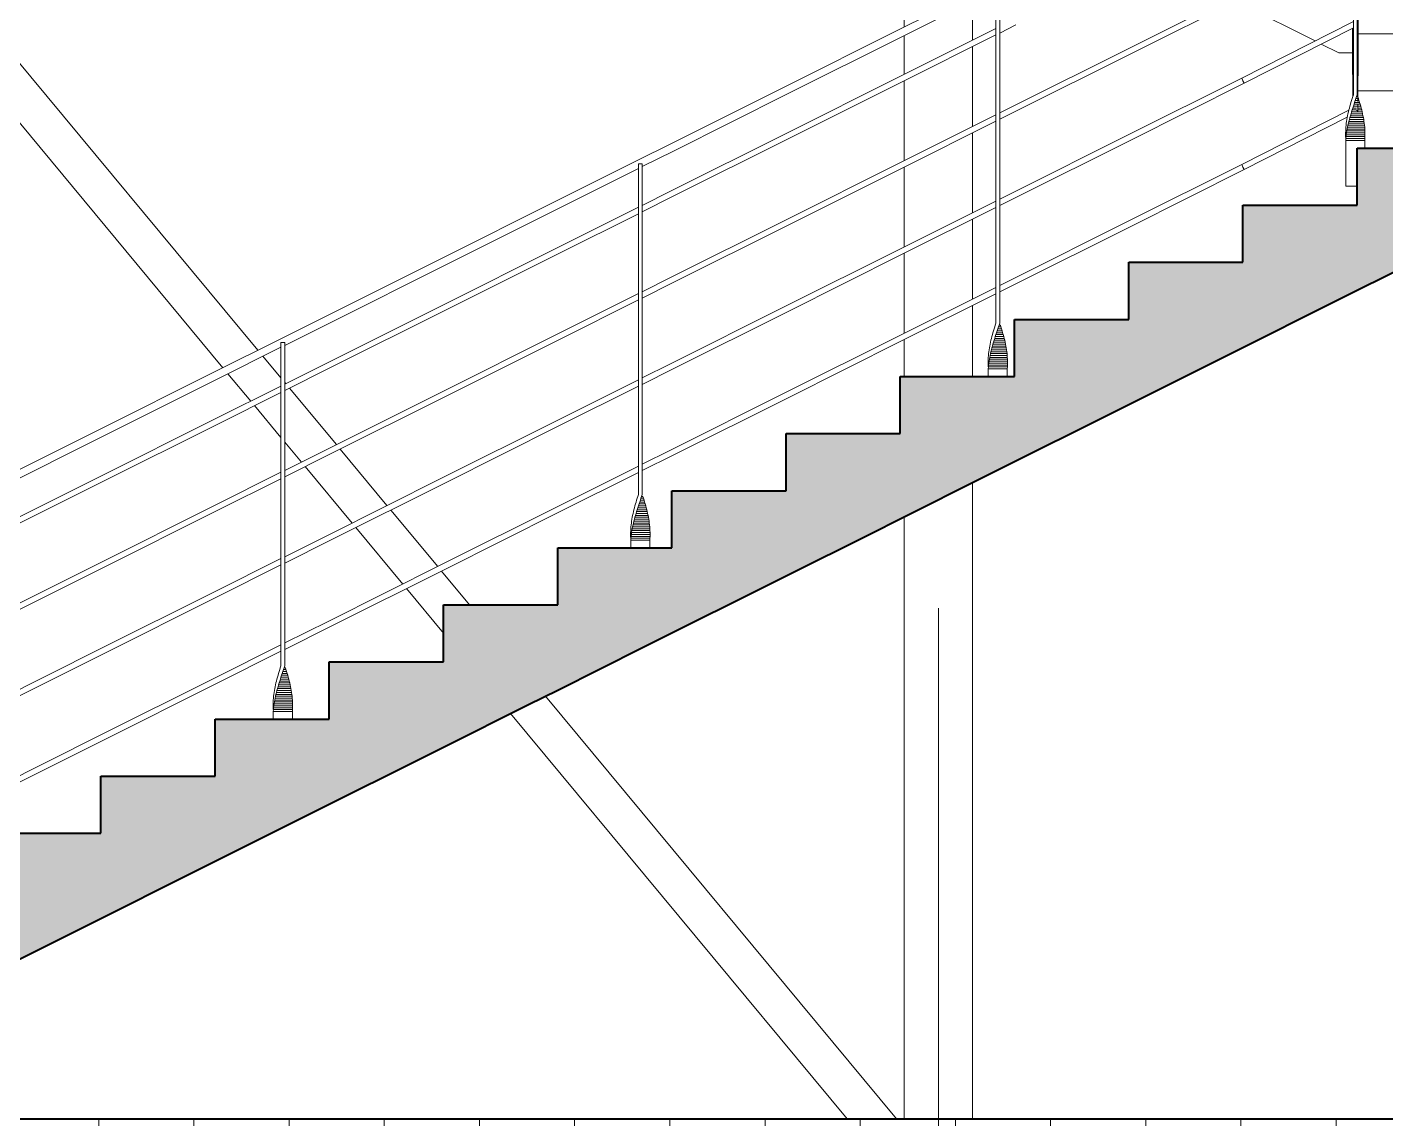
# Model space of a CAD drawing. Header units: millimetres. Extents: x 38742 to 132043, y -3942 to 12834.
# Drawn here: x 117954 to 121523, y -142 to 2725 of the extents above; entities that cross this region are included whole.
import ezdxf
from ezdxf.enums import TextEntityAlignment as Align

# ---------------------------------------------------------------- set-up
doc = ezdxf.new("R2010")
doc.units = ezdxf.units.MM
doc.header["$MEASUREMENT"] = 0
doc.linetypes.add('Штрихштриховая', pattern=[10936.110735, 5291.666508, -2116.666555, 1411.111116, -2116.666555])
for name, color, linetype in [('колонны', 7, 'Continuous'), ('лестницы', 7, 'Continuous'), ('оси', 7, 'Continuous'), ('перекрытие', 7, 'Continuous')]:
    doc.layers.add(name, color=color, linetype=linetype)
for name, color, linetype, lineweight in [('колонны_Ном._пера__96', 7, 'Continuous', 13), ('лестницы_Ном._пера__94', 252, 'Continuous', 13), ('лестницы_Ном._пера__96', 7, 'Continuous', 13), ('лестницы_Ном._пера__99', 7, 'Continuous', 40), ('оси_Ном._пера__96', 7, 'Continuous', 13), ('перекрытие_Ном._пера__94', 252, 'Continuous', 13), ('перекрытие_Ном._пера__99', 7, 'Continuous', 40)]:
    doc.layers.add(name, color=color, linetype=linetype, lineweight=lineweight)
doc.styles.add('СГЕНЕРИР_СТИЛЬ_1', font='gost_2_304-81_type.ttf')

# ---------------------------------------------------------------- blocks, each defined once
blk = doc.blocks.new('Элемент разреза_67_3', base_point=(50891.7, -142))
at = {"layer": 'лестницы_Ном._пера__94', "linetype": 'Continuous', "lineweight": 13}
for points in [[(122547.3, 2208), (122547.3, 2408), (121447.3, 2408), (121447.3, 2208)], [(116647.3, -137), (116647.3, -142), (116870.3, -142), (116979.7, -142), (117056.7, -142), (117094.5, -142), (117208.1, -85.2), (117247.3, -65.6), (117470.3, 45.9), (117547.3, 84.4), (117770.3, 195.9), (117847.3, 234.4), (118070.3, 345.9), (118147.3, 384.4), (118370.3, 495.9), (118447.3, 534.4), (118670.3, 645.9), (118747.3, 684.4), (118970.3, 795.9), (119047.3, 834.4), (119270.3, 945.9), (119347.3, 984.4), (119570.3, 1095.9), (119647.3, 1134.4), (119870.3, 1245.9), (119947.3, 1284.4), (120170.3, 1395.9), (120247.3, 1434.4), (120470.3, 1545.9), (120547.3, 1584.4), (120770.3, 1695.9), (120847.3, 1734.4), (121070.3, 1845.9), (121147.3, 1884.4), (121370.3, 1995.9), (121447.3, 2034.4), (121705.4, 2163.4), (121794.5, 2208), (121447.3, 2208), (121447.3, 2258), (121147.3, 2258), (121147.3, 2108), (120847.3, 2108), (120847.3, 1958), (120547.3, 1958), (120547.3, 1808), (120247.3, 1808), (120247.3, 1658), (119947.3, 1658), (119947.3, 1508), (119647.3, 1508), (119647.3, 1358), (119347.3, 1358), (119347.3, 1208), (119047.3, 1208), (119047.3, 1058), (118747.3, 1058), (118747.3, 908), (118447.3, 908), (118447.3, 758), (118147.3, 758), (118147.3, 608), (117847.3, 608), (117847.3, 458), (117547.3, 458), (117547.3, 308), (117247.3, 308), (117247.3, 158), (116947.3, 158), (116947.3, 8), (116647.3, 8)]]:
    blk.add_hatch(color=9, dxfattribs=at).paths.add_polyline_path(points)
at = {"layer": 'лестницы_Ном._пера__96', "linetype": 'Continuous'}
for p, q in [((121437.3, 2548), (121437.3, 3308)), ((121447.3, 2548), (121447.3, 3308)), ((120242.3, 2718.1), (120498.3, 2846.1)), ((120251.3, 2700.1), (120498.3, 2823.6)), ((120498.3, 1948), (120498.3, 2836)), ((120508.3, 1948), (120508.3, 2836)), ((120844, 2668), (121144, 2818)), ((120850.7, 2654.6), (121150.7, 2804.6)), ((121336.7, 2689.2), (121147.3, 2783.9)), ((121449.8, 2658), (121449.8, 2808)), ((119942.3, 2568.1), (120242.3, 2718.1)), ((120244, 2594.7), (120498.3, 2721.9)), ((120508.3, 2710.1), (120550.7, 2731.3)), ((121144, 2591.4), (121435.7, 2739.3)), ((121150.7, 2578), (121437.3, 2724.1)), ((121434.8, 2658), (121434.8, 2722.8)), ((119951.3, 2550.1), (120251.3, 2700.1)), ((120250.7, 2581.3), (120498.3, 2705.1)), ((121399, 2658), (121352.9, 2681)), ((122547.3, 2708), (121449.8, 2708)), ((120544, 2518), (120844, 2668)), ((120550.7, 2504.6), (120850.7, 2654.6)), ((121434.8, 2658), (121399, 2658)), ((121437, 2661.7), (121434.8, 2658)), ((121435.7, 2542.9), (121434.8, 2658)), ((121435.9, 2543.7), (121437, 2661.7)), ((121437.3, 2661.8), (121437, 2661.7)), ((121447.6, 2661.7), (121447.3, 2661.8)), ((121449.8, 2658), (121447.6, 2661.7)), ((121449, 2535.6), (121449.8, 2658)), ((119944, 2444.7), (120244, 2594.7)), ((119950.7, 2431.3), (120250.7, 2581.3)), ((120844, 2441.4), (121144, 2591.4)), ((120850.7, 2428), (121150.7, 2578)), ((121144.9, 2589.4), (121144, 2591.4)), ((121147.3, 2584.7), (121144.9, 2589.4)), ((121149.7, 2579.9), (121147.3, 2584.7)), ((121150.7, 2578), (121149.7, 2579.9)), ((119642.3, 2418.1), (119942.3, 2568.1)), ((119651.3, 2400.1), (119951.3, 2550.1)), ((121432.6, 2533), (121434.1, 2538)), ((121434.1, 2538), (121435.7, 2543)), ((121435.7, 2543), (121437.3, 2548)), ((121442.4, 2533), (121444, 2538)), ((121444, 2538), (121445.7, 2543)), ((121448.2, 2538), (121444, 2538)), ((121445.7, 2543), (121447.3, 2548)), ((121447.8, 2543), (121445.7, 2543)), ((121448.9, 2531.3), (121449, 2534.2)), ((121450.6, 2538), (121449, 2542.8)), ((121450.6, 2538), (121449, 2538)), ((122547.3, 2558), (121449.1, 2558)), ((121452.1, 2533), (121450.6, 2538)), ((120508.3, 2500.2), (120544, 2518)), ((120508.3, 2483.5), (120550.7, 2504.6)), ((121144, 2364.7), (121425.4, 2507.5)), ((121423.1, 2498), (121424.3, 2503)), ((121424.3, 2503), (121425.5, 2508)), ((121425.5, 2508), (121426.8, 2513)), ((121426.8, 2513), (121428.1, 2518)), ((121428.1, 2518), (121429.6, 2523)), ((121429.6, 2523), (121431, 2528)), ((121431, 2528), (121432.6, 2533)), ((121431.1, 2498), (121432.6, 2503)), ((121432.6, 2503), (121434.2, 2508)), ((121460.4, 2503), (121432.6, 2503)), ((121434.2, 2508), (121435.8, 2513)), ((121443.9, 2508), (121434.2, 2508)), ((121435.8, 2513), (121437.4, 2518)), ((121445.4, 2513), (121435.8, 2513)), ((121437.4, 2518), (121439, 2523)), ((121447.1, 2518), (121437.4, 2518)), ((121439, 2523), (121440.7, 2528)), ((121448, 2523), (121439, 2523)), ((121440.7, 2528), (121442.4, 2533)), ((121448.3, 2528), (121440.7, 2528)), ((121448.3, 2533), (121442.4, 2533)), ((121448.8, 2504.7), (121444.7, 2508)), ((121448.8, 2504.9), (121448.9, 2519.9)), ((121456.5, 2518), (121448.8, 2518)), ((121457.9, 2513), (121448.8, 2513)), ((121448.8, 2504.7), (121448.8, 2504.9)), ((121448.9, 2503.7), (121448.8, 2504.7)), ((121448.9, 2526.4), (121448.9, 2529)), ((121453.6, 2528), (121448.9, 2528)), ((121448.9, 2520.7), (121448.9, 2524.3)), ((121455.1, 2523), (121448.9, 2523)), ((121459.2, 2508), (121448.9, 2508)), ((121452.1, 2533), (121449, 2533)), ((121453.6, 2528), (121452.1, 2533)), ((121455.1, 2523), (121453.6, 2528)), ((121456.5, 2518), (121455.1, 2523)), ((121457.9, 2513), (121456.5, 2518)), ((121459.2, 2508), (121457.9, 2513)), ((121460.4, 2503), (121459.2, 2508)), ((121461.5, 2498), (121460.4, 2503)), ((120244, 2368), (120498.3, 2495.2)), ((120250.7, 2354.6), (120498.3, 2478.5)), ((121150.7, 2351.3), (121421.4, 2489.3)), ((121417.3, 2458), (121417.7, 2463)), ((121417.7, 2463), (121418.2, 2468)), ((121418.2, 2468), (121418.8, 2473)), ((121418.8, 2473), (121419.5, 2478)), ((121419.5, 2478), (121420.2, 2483)), ((121420.2, 2483), (121421.1, 2488)), ((121421.1, 2488), (121422.1, 2493)), ((121421.2, 2458), (121422.1, 2463)), ((121422.1, 2493), (121423.1, 2498)), ((121422.1, 2463), (121423.2, 2468)), ((121467, 2463), (121422.1, 2463)), ((121423.2, 2468), (121424.3, 2473)), ((121466.5, 2468), (121423.2, 2468)), ((121424.3, 2473), (121425.5, 2478)), ((121465.9, 2473), (121424.3, 2473)), ((121425.5, 2478), (121426.8, 2483)), ((121465.2, 2478), (121425.5, 2478)), ((121426.8, 2483), (121428.2, 2488)), ((121464.4, 2483), (121426.8, 2483)), ((121428.2, 2488), (121429.6, 2493)), ((121463.5, 2488), (121428.2, 2488)), ((121429.6, 2493), (121431.1, 2498)), ((121462.6, 2493), (121429.6, 2493)), ((121461.5, 2498), (121431.1, 2498)), ((121462.6, 2493), (121461.5, 2498)), ((121463.5, 2488), (121462.6, 2493)), ((121464.4, 2483), (121463.5, 2488)), ((121465.2, 2478), (121464.4, 2483)), ((121465.9, 2473), (121465.2, 2478)), ((121466.5, 2468), (121465.9, 2473)), ((121467, 2463), (121466.5, 2468)), ((121467.3, 2458), (121467, 2463)), ((119644, 2294.7), (119944, 2444.7)), ((119650.7, 2281.3), (119950.7, 2431.3)), ((120544, 2291.4), (120844, 2441.4)), ((120550.7, 2278), (120850.7, 2428)), ((121416.8, 2443), (121416.9, 2448)), ((121416.9, 2438), (121416.8, 2443)), ((121416.9, 2448), (121417.1, 2453)), ((121417.1, 2433), (121416.9, 2438)), ((121417.1, 2453), (121417.3, 2458)), ((121417.3, 2428), (121417.7, 2433)), ((121467.3, 2428), (121417.3, 2428)), ((121417.3, 2308), (121417.3, 2428)), ((121417.7, 2433), (121418.2, 2438)), ((121467.6, 2433), (121417.7, 2433)), ((121418.2, 2438), (121418.8, 2443)), ((121467.8, 2438), (121418.2, 2438)), ((121418.8, 2443), (121419.5, 2448)), ((121467.8, 2443), (121418.8, 2443)), ((121419.5, 2448), (121420.3, 2453)), ((121467.8, 2448), (121419.5, 2448)), ((121420.3, 2453), (121421.2, 2458)), ((121467.6, 2453), (121420.3, 2453)), ((121467.3, 2458), (121421.2, 2458)), ((121467.6, 2453), (121467.3, 2458)), ((121467.3, 2428), (121467.6, 2433)), ((121467.3, 2408), (121467.3, 2428)), ((121467.8, 2448), (121467.6, 2453)), ((121467.6, 2433), (121467.8, 2438)), ((121467.8, 2443), (121467.8, 2448)), ((121467.8, 2438), (121467.8, 2443)), ((119559.3, 2376.6), (119642.3, 2418.1)), ((119569.3, 2359.1), (119651.3, 2400.1)), ((119342.3, 2268.1), (119559.3, 2376.6)), ((119569.3, 2366.5), (119559.3, 2366.5)), ((119559.3, 1498), (119559.3, 2366.5)), ((119569.3, 1498), (119569.3, 2366.5)), ((119944, 2218), (120244, 2368)), ((120844, 2214.7), (121144, 2364.7)), ((121144.9, 2362.7), (121144, 2364.7)), ((121147.3, 2358), (121144.9, 2362.7)), ((121149.7, 2353.3), (121147.3, 2358)), ((119351.3, 2250.1), (119559.3, 2354.1)), ((119950.7, 2204.6), (120250.7, 2354.6)), ((120850.7, 2201.3), (121150.7, 2351.3)), ((121150.7, 2351.3), (121149.7, 2353.3)), ((119569.3, 2257.4), (119644, 2294.7)), ((120508.3, 2273.6), (120544, 2291.4)), ((121447.3, 2308), (121417.3, 2308)), ((119042.3, 2118.1), (119342.3, 2268.1)), ((119051.3, 2100.1), (119351.3, 2250.1)), ((119344, 2144.7), (119559.3, 2252.4)), ((119569.3, 2240.6), (119650.7, 2281.3)), ((120244, 2141.4), (120498.3, 2268.6)), ((120250.7, 2128), (120498.3, 2251.8)), ((120508.3, 2256.8), (120550.7, 2278)), ((119350.7, 2131.3), (119559.3, 2235.6)), ((119644, 2068), (119944, 2218)), ((120544, 2064.7), (120844, 2214.7)), ((119650.7, 2054.6), (119950.7, 2204.6)), ((120550.7, 2051.3), (120850.7, 2201.3)), ((119044, 1994.7), (119344, 2144.7)), ((119944, 1991.4), (120244, 2141.4)), ((118742.3, 1968.1), (119042.3, 2118.1)), ((119050.7, 1981.3), (119350.7, 2131.3)), ((119950.7, 1978), (120250.7, 2128)), ((118751.3, 1950.1), (119051.3, 2100.1)), ((119569.3, 2030.7), (119644, 2068)), ((119569.3, 2014), (119650.7, 2054.6)), ((120244, 1914.7), (120498.3, 2041.9)), ((120508.3, 2046.9), (120544, 2064.7)), ((120508.3, 2030.1), (120550.7, 2051.3)), ((119344, 1918), (119559.3, 2025.7)), ((119350.7, 1904.6), (119559.3, 2009)), ((120250.7, 1901.3), (120498.3, 2025.1)), ((118620.3, 1907.1), (118742.3, 1968.1)), ((118744, 1844.7), (119044, 1994.7)), ((118750.7, 1831.3), (119050.7, 1981.3)), ((119644, 1841.4), (119944, 1991.4)), ((119650.7, 1828), (119950.7, 1978)), ((118630.3, 1889.6), (118751.3, 1950.1)), ((120490.6, 1923), (120492, 1928)), ((120492, 1928), (120493.6, 1933)), ((120493.6, 1933), (120495.1, 1938)), ((120495.1, 1938), (120496.7, 1943)), ((120496.7, 1943), (120498.3, 1948)), ((120500, 1923), (120501.7, 1928)), ((120501.7, 1928), (120503.4, 1933)), ((120514.6, 1928), (120501.7, 1928)), ((120503.4, 1933), (120505, 1938)), ((120513.1, 1933), (120503.4, 1933)), ((120505, 1938), (120506.7, 1943)), ((120511.6, 1938), (120505, 1938)), ((120506.7, 1943), (120508.3, 1948)), ((120510, 1943), (120506.7, 1943)), ((120511.6, 1938), (120510, 1943)), ((120513.1, 1933), (120511.6, 1938)), ((120514.6, 1928), (120513.1, 1933)), ((120516.1, 1923), (120514.6, 1928)), ((118442.3, 1818.1), (118620.3, 1907.1)), ((118630.3, 1897), (118620.3, 1897)), ((118620.3, 1048), (118620.3, 1897)), ((118630.3, 1048), (118630.3, 1897)), ((119044, 1768), (119344, 1918)), ((119050.7, 1754.6), (119350.7, 1904.6)), ((119944, 1764.7), (120244, 1914.7)), ((119950.7, 1751.3), (120250.7, 1901.3)), ((120482.1, 1888), (120483.1, 1893)), ((120483.1, 1893), (120484.1, 1898)), ((120484.1, 1898), (120485.3, 1903)), ((120485.3, 1903), (120486.5, 1908)), ((120486.5, 1908), (120487.8, 1913)), ((120487.8, 1913), (120489.1, 1918)), ((120489.1, 1918), (120490.6, 1923)), ((120489.2, 1888), (120490.6, 1893)), ((120490.6, 1893), (120492.1, 1898)), ((120523.6, 1893), (120490.6, 1893)), ((120492.1, 1898), (120493.6, 1903)), ((120522.5, 1898), (120492.1, 1898)), ((120493.6, 1903), (120495.2, 1908)), ((120521.4, 1903), (120493.6, 1903)), ((120495.2, 1908), (120496.8, 1913)), ((120520.2, 1908), (120495.2, 1908)), ((120496.8, 1913), (120498.4, 1918)), ((120518.9, 1913), (120496.8, 1913)), ((120498.4, 1918), (120500, 1923)), ((120517.5, 1918), (120498.4, 1918)), ((120516.1, 1923), (120500, 1923)), ((120517.5, 1918), (120516.1, 1923)), ((120518.9, 1913), (120517.5, 1918)), ((120520.2, 1908), (120518.9, 1913)), ((120521.4, 1903), (120520.2, 1908)), ((120522.5, 1898), (120521.4, 1903)), ((120523.6, 1893), (120522.5, 1898)), ((120524.5, 1888), (120523.6, 1893)), ((118451.3, 1800.1), (118620.3, 1884.6)), ((120478.1, 1853), (120478.3, 1858)), ((120478.3, 1858), (120478.7, 1863)), ((120478.7, 1863), (120479.2, 1868)), ((120479.2, 1868), (120479.8, 1873)), ((120479.8, 1873), (120480.5, 1878)), ((120480.5, 1878), (120481.2, 1883)), ((120481.2, 1883), (120482.1, 1888)), ((120481.3, 1853), (120482.2, 1858)), ((120482.2, 1858), (120483.1, 1863)), ((120528.3, 1858), (120482.2, 1858)), ((120483.1, 1863), (120484.2, 1868)), ((120528, 1863), (120483.1, 1863)), ((120484.2, 1868), (120485.3, 1873)), ((120527.5, 1868), (120484.2, 1868)), ((120485.3, 1873), (120486.5, 1878)), ((120526.9, 1873), (120485.3, 1873)), ((120486.5, 1878), (120487.8, 1883)), ((120526.2, 1878), (120486.5, 1878)), ((120487.8, 1883), (120489.2, 1888)), ((120525.4, 1883), (120487.8, 1883)), ((120524.5, 1888), (120489.2, 1888)), ((120525.4, 1883), (120524.5, 1888)), ((120526.2, 1878), (120525.4, 1883)), ((120526.9, 1873), (120526.2, 1878)), ((120527.5, 1868), (120526.9, 1873)), ((120528, 1863), (120527.5, 1868)), ((120528.3, 1858), (120528, 1863)), ((120528.6, 1853), (120528.3, 1858)), ((118630.3, 1787.9), (118744, 1844.7)), ((118630.3, 1771.1), (118750.7, 1831.3)), ((119569.3, 1804.1), (119644, 1841.4)), ((119569.3, 1787.3), (119650.7, 1828)), ((120477.8, 1843), (120477.9, 1848)), ((120477.9, 1838), (120477.8, 1843)), ((120477.9, 1848), (120478.1, 1853)), ((120478.1, 1833), (120477.9, 1838)), ((120478.3, 1828), (120478.7, 1833)), ((120528.3, 1828), (120478.3, 1828)), ((120478.3, 1808), (120478.3, 1828)), ((120478.7, 1833), (120479.2, 1838)), ((120528.6, 1833), (120478.7, 1833)), ((120479.2, 1838), (120479.8, 1843)), ((120528.8, 1838), (120479.2, 1838)), ((120479.8, 1843), (120480.5, 1848)), ((120528.8, 1843), (120479.8, 1843)), ((120480.5, 1848), (120481.3, 1853)), ((120528.8, 1848), (120480.5, 1848)), ((120528.6, 1853), (120481.3, 1853)), ((120528.3, 1828), (120528.6, 1833)), ((120528.3, 1808), (120528.3, 1828)), ((120528.8, 1848), (120528.6, 1853)), ((120528.6, 1833), (120528.8, 1838)), ((120528.8, 1843), (120528.8, 1848)), ((120528.8, 1838), (120528.8, 1843)), ((118142.3, 1668.1), (118442.3, 1818.1)), ((118151.3, 1650.1), (118451.3, 1800.1)), ((119344, 1691.4), (119559.3, 1799.1)), ((118444, 1694.7), (118620.3, 1782.9)), ((118450.7, 1681.3), (118620.3, 1766.1)), ((118744, 1618), (119044, 1768)), ((118750.7, 1604.6), (119050.7, 1754.6)), ((119350.7, 1678), (119559.3, 1782.3)), ((119644, 1614.7), (119944, 1764.7)), ((119650.7, 1601.3), (119950.7, 1751.3)), ((118144, 1544.7), (118444, 1694.7)), ((118150.7, 1531.3), (118450.7, 1681.3)), ((119044, 1541.4), (119344, 1691.4)), ((119050.7, 1528), (119350.7, 1678)), ((117842.3, 1518.1), (118142.3, 1668.1)), ((117851.3, 1500.1), (118151.3, 1650.1)), ((118630.3, 1561.2), (118744, 1618)), ((119569.3, 1577.4), (119644, 1614.7)), ((118630.3, 1544.5), (118750.7, 1604.6)), ((119344, 1464.7), (119559.3, 1572.4)), ((119569.3, 1560.6), (119650.7, 1601.3)), ((117844, 1394.7), (118144, 1544.7)), ((118444, 1468), (118620.3, 1556.2)), ((118450.7, 1454.6), (118620.3, 1539.5)), ((118744, 1391.4), (119044, 1541.4)), ((119350.7, 1451.3), (119559.3, 1555.6)), ((117850.7, 1381.3), (118150.7, 1531.3)), ((118750.7, 1378), (119050.7, 1528)), ((118144, 1318), (118444, 1468)), ((119044, 1314.7), (119344, 1464.7)), ((119548.8, 1463), (119550.1, 1468)), ((119550.1, 1468), (119551.6, 1473)), ((119551.6, 1473), (119553, 1478)), ((119553, 1478), (119554.6, 1483)), ((119554.6, 1483), (119556.1, 1488)), ((119556.1, 1488), (119557.7, 1493)), ((119557.7, 1493), (119559.3, 1498)), ((119557.8, 1463), (119559.4, 1468)), ((119559.4, 1468), (119561, 1473)), ((119578.5, 1468), (119559.4, 1468)), ((119561, 1473), (119562.7, 1478)), ((119577.1, 1473), (119561, 1473)), ((119562.7, 1478), (119564.4, 1483)), ((119575.6, 1478), (119562.7, 1478)), ((119564.4, 1483), (119566, 1488)), ((119574.1, 1483), (119564.4, 1483)), ((119566, 1488), (119567.7, 1493)), ((119572.6, 1488), (119566, 1488)), ((119567.7, 1493), (119569.3, 1498)), ((119571, 1493), (119567.7, 1493)), ((119572.6, 1488), (119571, 1493)), ((119574.1, 1483), (119572.6, 1488)), ((119575.6, 1478), (119574.1, 1483)), ((119577.1, 1473), (119575.6, 1478)), ((119578.5, 1468), (119577.1, 1473)), ((119579.9, 1463), (119578.5, 1468)), ((118150.7, 1304.6), (118450.7, 1454.6)), ((119050.7, 1301.3), (119350.7, 1451.3)), ((119540.8, 1423), (119541.5, 1428)), ((119541.5, 1428), (119542.2, 1433)), ((119542.2, 1433), (119543.1, 1438)), ((119543.1, 1438), (119544.1, 1443)), ((119544.1, 1443), (119545.1, 1448)), ((119545.1, 1448), (119546.3, 1453)), ((119546.3, 1453), (119547.5, 1458)), ((119546.3, 1423), (119547.5, 1428)), ((119547.5, 1458), (119548.8, 1463)), ((119547.5, 1428), (119548.8, 1433)), ((119587.2, 1428), (119547.5, 1428)), ((119548.8, 1433), (119550.2, 1438)), ((119586.4, 1433), (119548.8, 1433)), ((119550.2, 1438), (119551.6, 1443)), ((119585.5, 1438), (119550.2, 1438)), ((119551.6, 1443), (119553.1, 1448)), ((119584.6, 1443), (119551.6, 1443)), ((119553.1, 1448), (119554.6, 1453)), ((119583.5, 1448), (119553.1, 1448)), ((119554.6, 1453), (119556.2, 1458)), ((119582.4, 1453), (119554.6, 1453)), ((119556.2, 1458), (119557.8, 1463)), ((119581.2, 1458), (119556.2, 1458)), ((119579.9, 1463), (119557.8, 1463)), ((119581.2, 1458), (119579.9, 1463)), ((119582.4, 1453), (119581.2, 1458)), ((119583.5, 1448), (119582.4, 1453)), ((119584.6, 1443), (119583.5, 1448)), ((119585.5, 1438), (119584.6, 1443)), ((119586.4, 1433), (119585.5, 1438)), ((119587.2, 1428), (119586.4, 1433)), ((119587.9, 1423), (119587.2, 1428)), ((119538.8, 1393), (119538.9, 1398)), ((119538.9, 1388), (119538.8, 1393)), ((119538.9, 1398), (119539.1, 1403)), ((119539.1, 1403), (119539.3, 1408)), ((119539.3, 1408), (119539.7, 1413)), ((119539.7, 1413), (119540.2, 1418)), ((119540.2, 1418), (119540.8, 1423)), ((119540.2, 1388), (119540.8, 1393)), ((119540.8, 1393), (119541.5, 1398)), ((119589.8, 1393), (119540.8, 1393)), ((119541.5, 1398), (119542.3, 1403)), ((119589.8, 1398), (119541.5, 1398)), ((119542.3, 1403), (119543.2, 1408)), ((119589.6, 1403), (119542.3, 1403)), ((119543.2, 1408), (119544.1, 1413)), ((119589.3, 1408), (119543.2, 1408)), ((119544.1, 1413), (119545.2, 1418)), ((119589, 1413), (119544.1, 1413)), ((119545.2, 1418), (119546.3, 1423)), ((119588.5, 1418), (119545.2, 1418)), ((119587.9, 1423), (119546.3, 1423)), ((119588.5, 1418), (119587.9, 1423)), ((119589, 1413), (119588.5, 1418)), ((119589.3, 1408), (119589, 1413)), ((119589.6, 1403), (119589.3, 1408)), ((119589.8, 1398), (119589.6, 1403)), ((119589.8, 1393), (119589.8, 1398)), ((119589.8, 1388), (119589.8, 1393)), ((118630.3, 1334.6), (118744, 1391.4)), ((118630.3, 1317.8), (118750.7, 1378)), ((119539.1, 1383), (119538.9, 1388)), ((119539.3, 1378), (119539.7, 1383)), ((119589.3, 1378), (119539.3, 1378)), ((119539.3, 1358), (119539.3, 1378)), ((119539.7, 1383), (119540.2, 1388)), ((119589.6, 1383), (119539.7, 1383)), ((119589.8, 1388), (119540.2, 1388)), ((119589.3, 1378), (119589.6, 1383)), ((119589.3, 1358), (119589.3, 1378)), ((119589.6, 1383), (119589.8, 1388)), ((118444, 1241.4), (118620.3, 1329.6)), ((117844, 1168), (118144, 1318)), ((117850.7, 1154.6), (118150.7, 1304.6)), ((118450.7, 1228), (118620.3, 1312.8)), ((118744, 1164.7), (119044, 1314.7)), ((118750.7, 1151.3), (119050.7, 1301.3)), ((118144, 1091.4), (118444, 1241.4)), ((118150.7, 1078), (118450.7, 1228)), ((118630.3, 1107.9), (118744, 1164.7)), ((118630.3, 1091.1), (118750.7, 1151.3)), ((117844, 941.4), (118144, 1091.4)), ((117850.7, 928), (118150.7, 1078)), ((118444, 1014.7), (118620.3, 1102.9)), ((118450.7, 1001.3), (118620.3, 1086.1)), ((118615.6, 1033), (118617.1, 1038)), ((118617.1, 1038), (118618.7, 1043)), ((118618.7, 1043), (118620.3, 1048)), ((118625.4, 1033), (118627, 1038)), ((118627, 1038), (118628.7, 1043)), ((118633.6, 1038), (118627, 1038)), ((118628.7, 1043), (118630.3, 1048)), ((118632, 1043), (118628.7, 1043)), ((118633.6, 1038), (118632, 1043)), ((118635.1, 1033), (118633.6, 1038)), ((118144, 864.7), (118444, 1014.7)), ((118150.7, 851.3), (118450.7, 1001.3)), ((118606.1, 998), (118607.3, 1003)), ((118607.3, 1003), (118608.5, 1008)), ((118608.5, 1008), (118609.8, 1013)), ((118609.8, 1013), (118611.1, 1018)), ((118611.1, 1018), (118612.6, 1023)), ((118612.6, 1023), (118614, 1028)), ((118614, 1028), (118615.6, 1033)), ((118614.1, 998), (118615.6, 1003)), ((118615.6, 1003), (118617.2, 1008)), ((118643.4, 1003), (118615.6, 1003)), ((118617.2, 1008), (118618.8, 1013)), ((118642.2, 1008), (118617.2, 1008)), ((118618.8, 1013), (118620.4, 1018)), ((118640.9, 1013), (118618.8, 1013)), ((118620.4, 1018), (118622, 1023)), ((118639.5, 1018), (118620.4, 1018)), ((118622, 1023), (118623.7, 1028)), ((118638.1, 1023), (118622, 1023)), ((118623.7, 1028), (118625.4, 1033)), ((118636.6, 1028), (118623.7, 1028)), ((118635.1, 1033), (118625.4, 1033)), ((118636.6, 1028), (118635.1, 1033)), ((118638.1, 1023), (118636.6, 1028)), ((118639.5, 1018), (118638.1, 1023)), ((118640.9, 1013), (118639.5, 1018)), ((118642.2, 1008), (118640.9, 1013)), ((118643.4, 1003), (118642.2, 1008)), ((118644.5, 998), (118643.4, 1003)), ((118600.7, 963), (118601.2, 968)), ((118601.2, 968), (118601.8, 973)), ((118601.8, 973), (118602.5, 978)), ((118602.5, 978), (118603.2, 983)), ((118603.2, 983), (118604.1, 988)), ((118604.1, 988), (118605.1, 993)), ((118605.1, 993), (118606.1, 998)), ((118605.1, 963), (118606.2, 968)), ((118606.2, 968), (118607.3, 973)), ((118649.5, 968), (118606.2, 968)), ((118607.3, 973), (118608.5, 978)), ((118648.9, 973), (118607.3, 973)), ((118608.5, 978), (118609.8, 983)), ((118648.2, 978), (118608.5, 978)), ((118609.8, 983), (118611.2, 988)), ((118647.4, 983), (118609.8, 983)), ((118611.2, 988), (118612.6, 993)), ((118646.5, 988), (118611.2, 988)), ((118612.6, 993), (118614.1, 998)), ((118645.6, 993), (118612.6, 993)), ((118644.5, 998), (118614.1, 998)), ((118645.6, 993), (118644.5, 998)), ((118646.5, 988), (118645.6, 993)), ((118647.4, 983), (118646.5, 988)), ((118648.2, 978), (118647.4, 983)), ((118648.9, 973), (118648.2, 978)), ((118649.5, 968), (118648.9, 973)), ((118650, 963), (118649.5, 968)), ((118599.8, 943), (118599.9, 948)), ((118599.9, 938), (118599.8, 943)), ((118599.9, 948), (118600.1, 953)), ((118600.1, 933), (118599.9, 938)), ((118600.1, 953), (118600.3, 958)), ((118600.3, 958), (118600.7, 963)), ((118600.3, 928), (118600.7, 933)), ((118650.3, 928), (118600.3, 928)), ((118600.3, 908), (118600.3, 928)), ((118600.7, 933), (118601.2, 938)), ((118650.6, 933), (118600.7, 933)), ((118601.2, 938), (118601.8, 943)), ((118650.8, 938), (118601.2, 938)), ((118601.8, 943), (118602.5, 948)), ((118650.8, 943), (118601.8, 943)), ((118602.5, 948), (118603.3, 953)), ((118650.8, 948), (118602.5, 948)), ((118603.3, 953), (118604.2, 958)), ((118650.6, 953), (118603.3, 953)), ((118604.2, 958), (118605.1, 963)), ((118650.3, 958), (118604.2, 958)), ((118650, 963), (118605.1, 963)), ((118650.3, 958), (118650, 963)), ((118650.6, 953), (118650.3, 958)), ((118650.3, 928), (118650.6, 933)), ((118650.3, 908), (118650.3, 928)), ((118650.8, 948), (118650.6, 953)), ((118650.6, 933), (118650.8, 938)), ((118650.8, 943), (118650.8, 948)), ((118650.8, 938), (118650.8, 943)), ((117844, 714.7), (118144, 864.7)), ((117850.7, 701.3), (118150.7, 851.3))]:
    blk.add_line(p, q, dxfattribs=at)
at = {"layer": 'лестницы_Ном._пера__99', "linetype": 'Continuous'}
for p, q in [((121447.3, 2408), (122547.3, 2408)), ((121447.3, 2258), (121447.3, 2408)), ((121147.3, 2258), (121447.3, 2258)), ((121147.3, 2108), (121147.3, 2258)), ((121447.3, 2034.4), (121705.4, 2163.4)), ((120847.3, 2108), (121147.3, 2108)), ((120847.3, 1958), (120847.3, 2108)), ((121370.3, 1995.9), (121447.3, 2034.4)), ((121147.3, 1884.4), (121370.3, 1995.9)), ((120547.3, 1958), (120847.3, 1958)), ((120547.3, 1808), (120547.3, 1958)), ((121070.3, 1845.9), (121147.3, 1884.4)), ((120847.3, 1734.4), (121070.3, 1845.9)), ((120247.3, 1808), (120547.3, 1808)), ((120247.3, 1658), (120247.3, 1808)), ((120770.3, 1695.9), (120847.3, 1734.4)), ((120547.3, 1584.4), (120770.3, 1695.9)), ((119947.3, 1658), (120247.3, 1658)), ((119947.3, 1508), (119947.3, 1658)), ((120470.3, 1545.9), (120547.3, 1584.4)), ((120247.3, 1434.4), (120470.3, 1545.9)), ((119647.3, 1508), (119947.3, 1508)), ((119647.3, 1358), (119647.3, 1508)), ((120170.3, 1395.9), (120247.3, 1434.4)), ((119947.3, 1284.4), (120170.3, 1395.9)), ((119347.3, 1358), (119647.3, 1358)), ((119347.3, 1208), (119347.3, 1358)), ((119870.3, 1245.9), (119947.3, 1284.4)), ((119647.3, 1134.4), (119870.3, 1245.9)), ((119047.3, 1208), (119347.3, 1208)), ((119047.3, 1058), (119047.3, 1208)), ((119570.3, 1095.9), (119647.3, 1134.4)), ((119347.3, 984.4), (119570.3, 1095.9)), ((118747.3, 1058), (119047.3, 1058)), ((118747.3, 908), (118747.3, 1058)), ((119270.3, 945.9), (119347.3, 984.4)), ((119047.3, 834.4), (119270.3, 945.9)), ((118447.3, 908), (118747.3, 908)), ((118447.3, 758), (118447.3, 908)), ((118970.3, 795.9), (119047.3, 834.4)), ((118747.3, 684.4), (118970.3, 795.9)), ((118147.3, 758), (118447.3, 758)), ((118147.3, 608), (118147.3, 758)), ((118670.3, 645.9), (118747.3, 684.4)), ((118447.3, 534.4), (118670.3, 645.9)), ((117847.3, 608), (118147.3, 608)), ((118370.3, 495.9), (118447.3, 534.4)), ((118147.3, 384.4), (118370.3, 495.9)), ((118070.3, 345.9), (118147.3, 384.4)), ((117847.3, 234.4), (118070.3, 345.9))]:
    blk.add_line(p, q, dxfattribs=at)
blk = doc.blocks.new('Элемент разреза_68_3', base_point=(50891.7, -142))
at = {"layer": 'перекрытие_Ном._пера__94', "linetype": 'Continuous'}
h = blk.add_hatch(dxfattribs=at)
h.set_pattern_fill('СЕТКА_25X25_0003', color=256, style=0, pattern_type=2)
h.set_pattern_definition([(0, (50891.67, -142), (0, 250), []), (90, (50891.67, -142), (-250, 0), [])])
h.paths.add_polyline_path([(123347.3, -182), (123347.3, -142), (113747.3, -142), (113747.3, -182)])
at = {"layer": 'перекрытие_Ном._пера__99', "linetype": 'Continuous'}
blk.add_line((113747.3, -142), (123347.3, -142), dxfattribs=at)
blk = doc.blocks.new('Элемент разреза_80_3', base_point=(50891.7, -142))
at = {"layer": 'колонны_Ном._пера__96', "linetype": 'Continuous'}
for p, q in [((120257.3, 2725.6), (120257.3, 3229.2)), ((120437.3, 2815.6), (120437.3, 3139.1)), ((120437.3, 2691.4), (120437.3, 2793.1)), ((120257.3, 2601.4), (120257.3, 2703.1)), ((120437.3, 2464.7), (120437.3, 2674.6)), ((120257.3, 2374.7), (120257.3, 2584.6)), ((120437.3, 2238.1), (120437.3, 2448)), ((120257.3, 2148.1), (120257.3, 2358)), ((120437.3, 2011.4), (120437.3, 2221.3)), ((120257.3, 1921.4), (120257.3, 2131.3)), ((120437.3, 1808), (120437.3, 1994.6)), ((120257.3, 1808), (120257.3, 1904.6)), ((120437.3, -142), (120437.3, 1529.4)), ((120257.3, -142), (120257.3, 1439.4))]:
    blk.add_line(p, q, dxfattribs=at)
blk = doc.blocks.new('Элемент разреза_100_3', base_point=(50891.7, -142))
at = {"layer": 'колонны_Ном._пера__96', "linetype": 'Continuous'}
for p, q in [((118468, 1831), (117282.3, 3258)), ((118559.9, 1876.9), (117412.3, 3258)), ((118620.3, 1804.1), (118573.1, 1861)), ((118541, 1743.2), (118481.2, 1815.1)), ((118632.8, 1789.1), (118630.3, 1792.1)), ((118765.9, 1629), (118642.7, 1777.3)), ((118620.3, 1647.7), (118550.8, 1731.4)), ((118674, 1583.1), (118630.3, 1635.6)), ((118898.9, 1468.9), (118775.7, 1617.1)), ((118807.1, 1422.9), (118683.9, 1571.2)), ((119032, 1308.7), (118908.8, 1457)), ((118940.1, 1262.8), (118816.9, 1411.1)), ((119115.7, 1208), (119041.8, 1296.9)), ((119047.3, 1133.8), (118950, 1250.9)), ((120237.3, -142), (119314.9, 968.2)), ((120107.3, -142), (119223.1, 922.3))]:
    blk.add_line(p, q, dxfattribs=at)
blk = doc.blocks.new('Стандартный маркер сетки[20]_3', base_point=(120347.3, 1199))
at = {"layer": 'оси_Ном._пера__96', "linetype": 'Штрихштриховая'}
for q in [(120347.3, 1199), (120347.3, -2142)]:
    blk.add_line((120347.3, 199), q, dxfattribs=at)
at = {"layer": 'оси_Ном._пера__96', "style": 'СГЕНЕРИР_СТИЛЬ_1'}
blk.add_attdef('AC_MarkerText_1', text='', height=350, rotation=360, dxfattribs=at).set_placement((120225.2, -3811.7), align=Align.BOTTOM_LEFT)

msp = doc.modelspace()

# ---------------------------------------------------------------- block references
at = {"layer": 'колонны'}
for name in ['Элемент разреза_100_3', 'Элемент разреза_80_3']:
    msp.add_blockref(name, (50891.7, -142), dxfattribs=at)
at = {"layer": 'лестницы'}
msp.add_blockref('Элемент разреза_67_3', (50891.7, -142), dxfattribs=at)
at = {"layer": 'оси', "color": 251, "linetype": 'Continuous', "lineweight": 13}
msp.add_blockref('Стандартный маркер сетки[20]_3', (120347.3, 1199), dxfattribs=at)
at = {"layer": 'перекрытие'}
msp.add_blockref('Элемент разреза_68_3', (50891.7, -142), dxfattribs=at)

doc.saveas('drawing.dxf')
